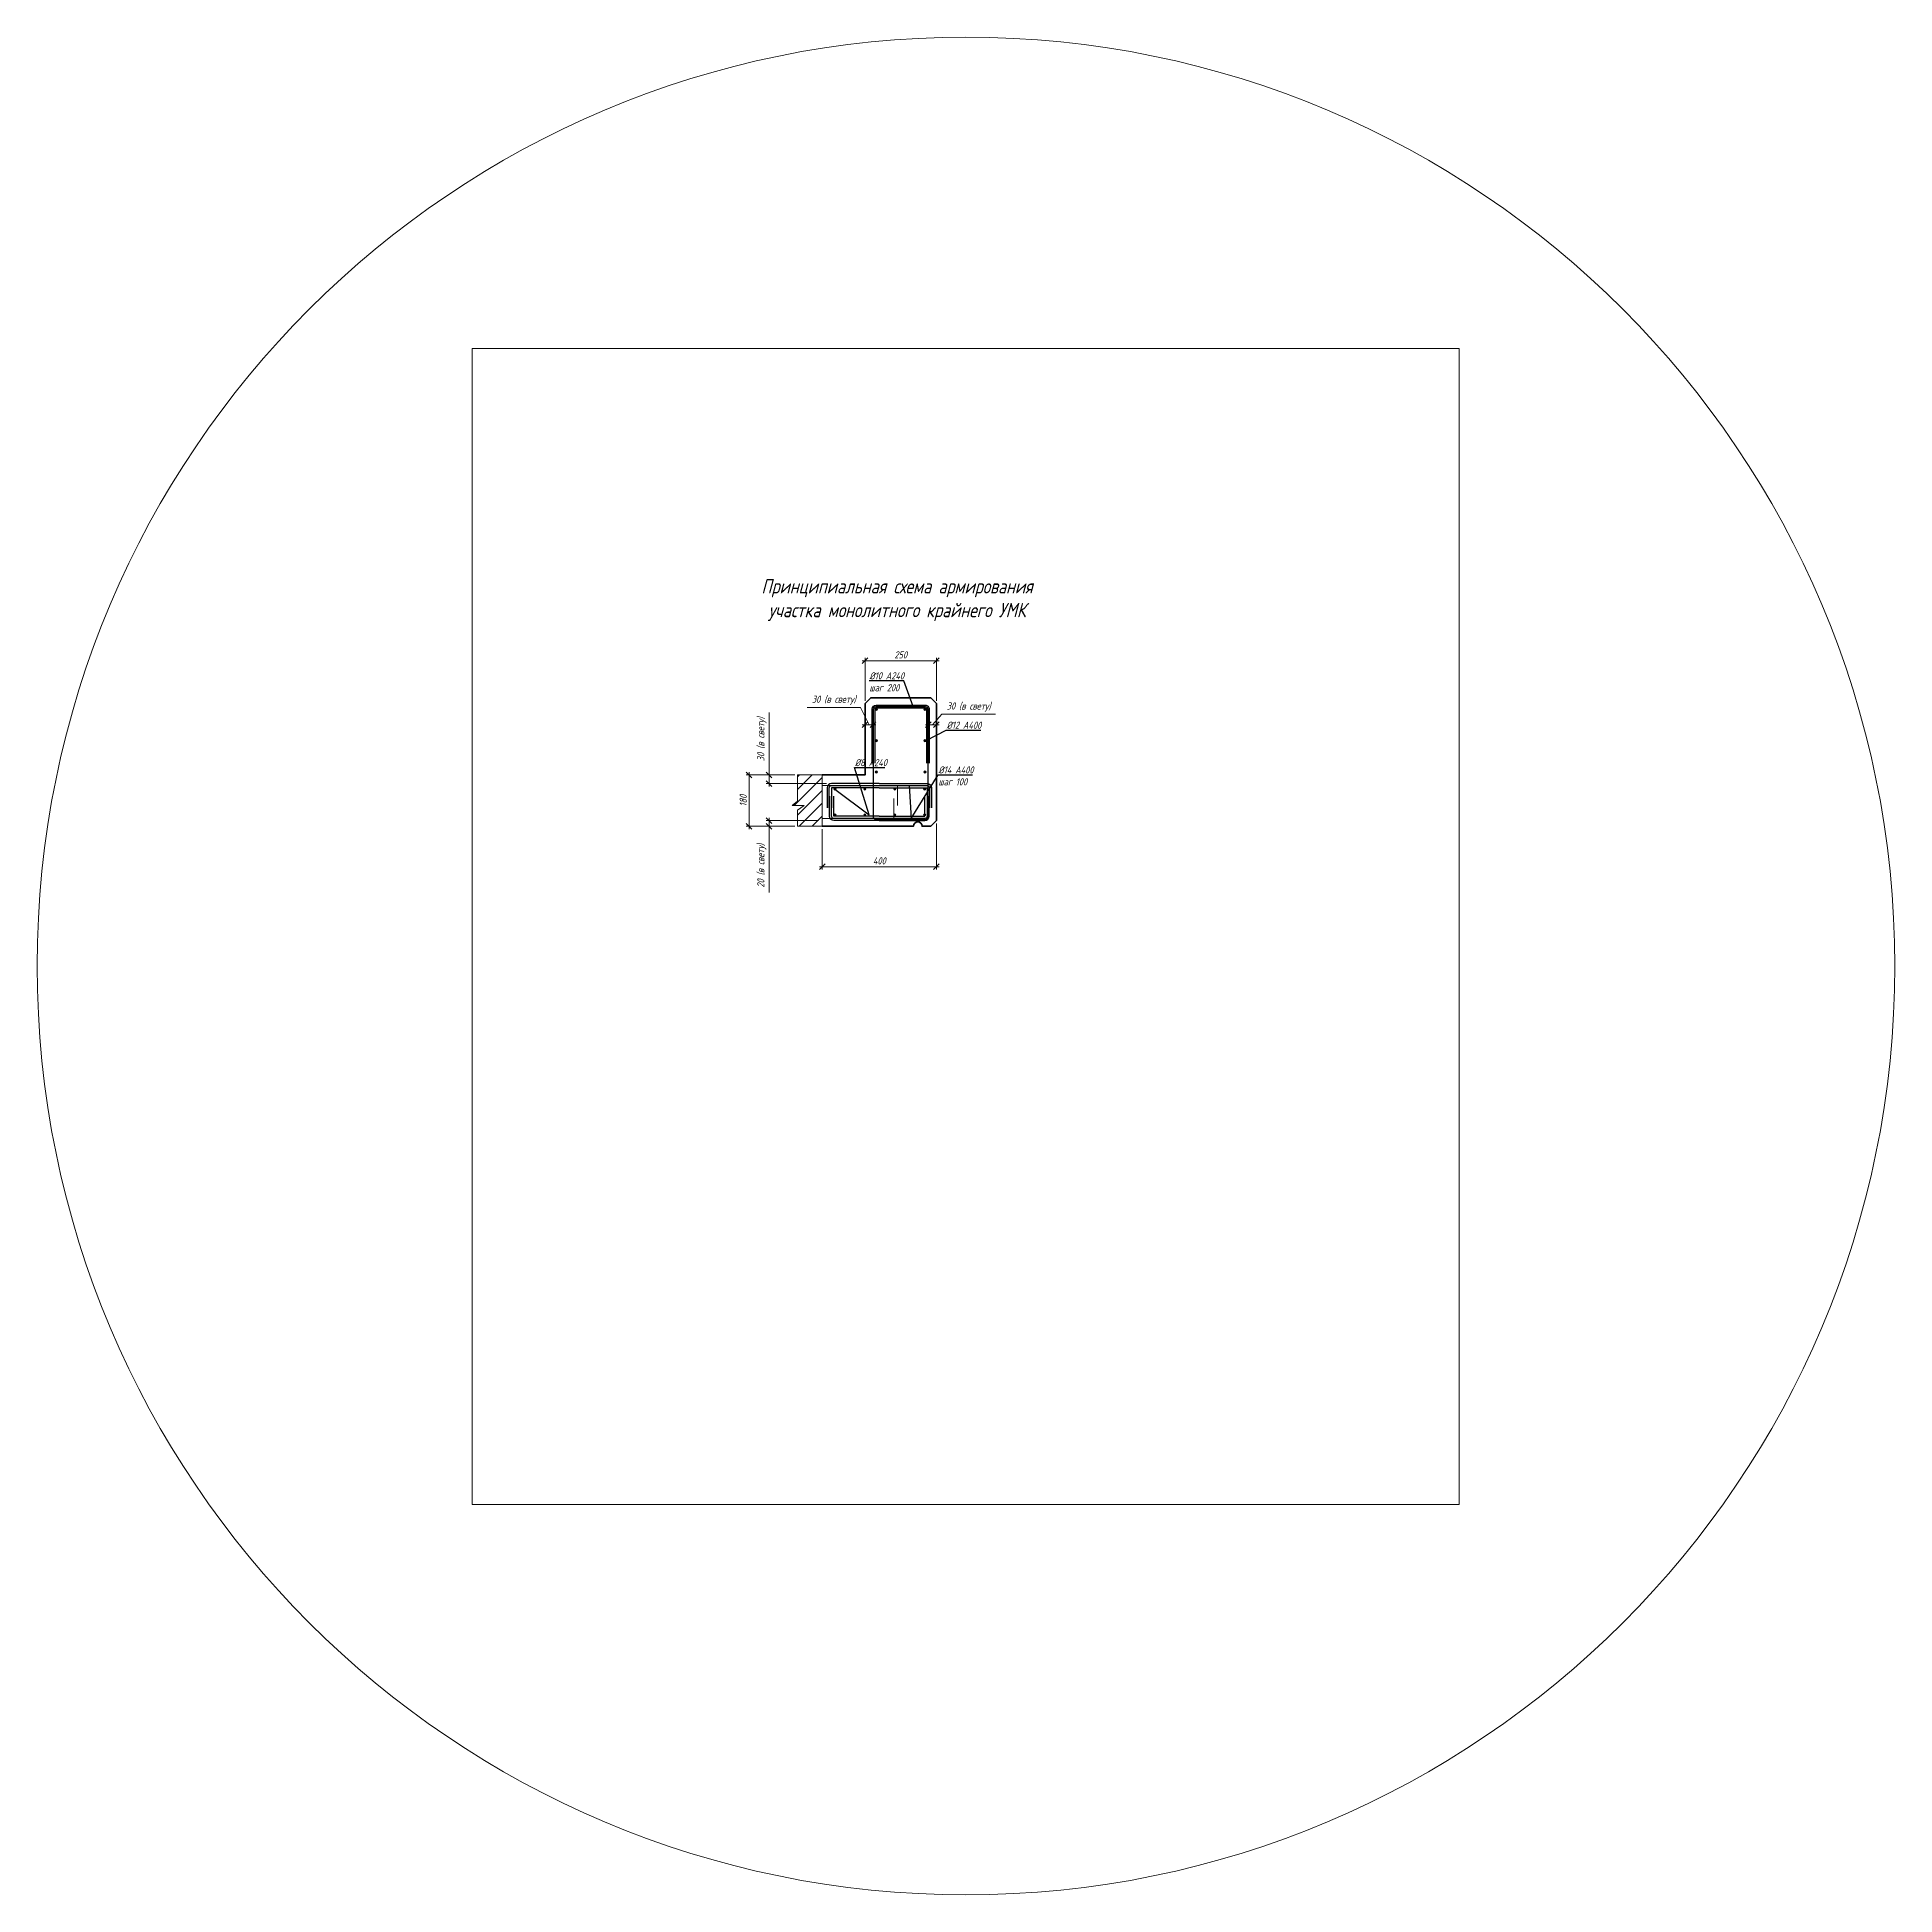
# Model space of a CAD drawing. Header units: millimetres. Extents: x 0 to 285450075, y -3000605 to 8125189010.
# Drawn here: x 6535594 to 6542103, y -186278 to -179770 of the extents above; entities that cross this region are included whole.
import ezdxf
from ezdxf import colors
from ezdxf.entities.mleader import LeaderData, LeaderLine
from ezdxf.math import Vec2, Vec3

# ---------------------------------------------------------------- set-up
doc = ezdxf.new("R2010")
doc.units = ezdxf.units.MM
for name, color, linetype, lineweight in [('1-Бетон', 106, 'Continuous', 35), ('ИС_TXT', 4, 'Continuous', 18), ('ИС_АРМ_d10_A400', 40, 'Continuous', 20), ('ИС_АРМ_d16_A400', 1, 'Continuous', 30), ('ИС_АРМ_d8_A240', 111, 'Continuous', 18), ('ИС_Мвн', 3, 'Continuous', 18), ('ИС_ПС_Тон', 3, 'Continuous', 18), ('ИС_Разм', 3, 'Continuous', 18), ('ИС_РЗМ', 3, 'Continuous', 18), ('ИС_Штриховка', 2, 'Continuous', 9), ('Тонкая', 3, 'Continuous', 15)]:
    doc.layers.add(name, color=color, linetype=linetype, lineweight=lineweight)
doc.layers.add('_Defpoints', color=8, linetype='Continuous', plot=False)
doc.styles.add('0', font='isocpeur.ttf', dxfattribs={"width": 0.8, "oblique": 15})
doc.styles.add('10', font='isocpeur.ttf', dxfattribs={"width": 0.8, "oblique": 15, "height": 25})
doc.dimstyles.new('10', dxfattribs={"dimscale": 10, "dimtxt": 2.5, "dimasz": 2, "dimexe": 1, "dimexo": 1, "dimgap": 0.8, "dimtad": 1, "dimdec": 0, "dimtxsty": '0', "dimblk": 'OBLIQUE', "dimcen": 2.5, "dimdle": 1, "dimclrd": 256, "dimclre": 256, "dimclrt": 256, "dimaunit": 1, "dimadec": 1, "dimazin": 0, "dimtfac": 1, "dimtdec": 0, "dimtmove": 1, "dimatfit": 3, "dimfxl": 1, "dimlwd": -1, "dimlwe": -1, "dimarcsym": 0})

# ---------------------------------------------------------------- blocks, each defined once
blk = doc.blocks.new('_OBLIQUE')
at = {"color": 0, "linetype": 'ByBlock', "lineweight": -2}
blk.add_line((0.5, 0.5), (-0.5, -0.5), dxfattribs=at)
blk = doc.blocks.new('*D819')
at = {"layer": 'Defpoints', "color": 0, "transparency": 16777216}
for p in [(6538258.4, -182354.3), (6538088.4, -182534.3), (6538258.7, -182534.3)]:
    blk.add_point(p, dxfattribs=at)
at = {"layer": 'ИС_РЗМ', "transparency": 16777216}
for p, q in [((6538248.4, -182354.3), (6538078.4, -182354.3)), ((6538088.4, -182344.3), (6538088.4, -182544.3)), ((6538248.7, -182534.3), (6538078.4, -182534.3))]:
    blk.add_line(p, q, dxfattribs=at)
at = {"layer": 'ИС_РЗМ', "transparency": 16777216, "xscale": 20, "yscale": 20, "zscale": 20}
for p, rotation in [((6538088.4, -182354.3), 90), ((6538088.4, -182534.3), 270)]:
    blk.add_blockref('_OBLIQUE', p, dxfattribs=dict(at, rotation=rotation))
at = {"layer": 'ИС_РЗМ', "transparency": 16777216, "insert": (6538067.9, -182444.3), "char_height": 25, "attachment_point": 5, "rotation": 90, "style": '0'}
blk.add_mtext('180', dxfattribs=at)
blk = doc.blocks.new('A$C4D9408DB')
at = {"layer": 'ИС_Штриховка'}
h = blk.add_hatch(dxfattribs=at)
h.set_pattern_fill('ANSI31', color=256, scale=10, angle=90, style=0)
h.set_pattern_definition([(135, (-124209.044, 128679.412), (-22.4506403, -22.4506403), [])])
h.paths.add_polyline_path([(53.1, -107.6), (123.2, -107.6), (86.5, -85.7), (86.5, 0), (0, 0), (0, -116.1), (67.5, -116.2)])
h.paths.add_polyline_path([(0, -116.1), (0, -180), (86.5, -180), (86.5, -127.5), (67.5, -116.2)])
at = {"layer": 'ИС_TXT'}
for points in [[(0, -37), (-264, -37), (-264, -107)], [(0, -153), (-251, -153.1), (-251, -83.1)]]:
    blk.add_lwpolyline(points, dxfattribs=at)
at = {"layer": 'ИС_Мвн'}
blk.add_lwpolyline([(0, -180), (0, 0), (86.5, 0), (86.5, -91.9), (105.8, -107.6), (63, -107.6), (86.5, -123.9), (86.5, -180), (0, -180)], dxfattribs=at)
blk = doc.blocks.new('*D820')
at = {"layer": 'Defpoints', "color": 0, "transparency": 16777216}
for p in [(6538158.4, -182534.1), (6538258.4, -182534.1), (6538341.8, -182514.1)]:
    blk.add_point(p, dxfattribs=at)
at = {"layer": 'ИС_РЗМ', "transparency": 16777216}
for p, q in [((6538331.8, -182514.1), (6538148.4, -182514.1)), ((6538248.4, -182534.1), (6538148.4, -182534.1)), ((6538158.4, -182504.1), (6538158.4, -182544.1)), ((6538158.4, -182766), (6538158.4, -182534.1))]:
    blk.add_line(p, q, dxfattribs=at)
at = {"layer": 'ИС_РЗМ', "transparency": 16777216, "xscale": 20, "yscale": 20, "zscale": 20}
for p, rotation in [((6538158.4, -182514.1), 90), ((6538158.4, -182534.1), 270)]:
    blk.add_blockref('_OBLIQUE', p, dxfattribs=dict(at, rotation=rotation))
at = {"layer": 'ИС_РЗМ', "transparency": 16777216, "insert": (6538132.9, -182672.2), "char_height": 25, "width": 203.714, "attachment_point": 5, "rotation": 90, "style": '0'}
blk.add_mtext('20 (в свету)', dxfattribs=at)
blk = doc.blocks.new('*D821')
at = {"layer": 'Defpoints', "color": 0, "transparency": 16777216}
for p in [(6538158.4, -182354.1), (6538258.4, -182354.1), (6538369.9, -182384.8)]:
    blk.add_point(p, dxfattribs=at)
at = {"layer": 'ИС_РЗМ', "transparency": 16777216}
for p, q in [((6538158.4, -182135.5), (6538158.4, -182354.1)), ((6538248.4, -182354.1), (6538148.4, -182354.1)), ((6538158.4, -182394.8), (6538158.4, -182344.1)), ((6538359.9, -182384.8), (6538148.4, -182384.8))]:
    blk.add_line(p, q, dxfattribs=at)
at = {"layer": 'ИС_РЗМ', "transparency": 16777216, "xscale": 20, "yscale": 20, "zscale": 20}
for p, rotation in [((6538158.4, -182354.1), 90), ((6538158.4, -182384.8), 270)]:
    blk.add_blockref('_OBLIQUE', p, dxfattribs=dict(at, rotation=rotation))
at = {"layer": 'ИС_РЗМ', "transparency": 16777216, "insert": (6538132.9, -182229.2), "char_height": 25, "attachment_point": 5, "rotation": 90, "style": '0'}
blk.add_mtext('30 (в свету)', dxfattribs=at)
blk = doc.blocks.new('*D927')
at = {"layer": 'Defpoints', "color": 0, "transparency": 16777216}
for p in [(6538344.9, -182534.1, 5778.2), (6538744.8, -182514.1, 5778.2), (6538744.8, -182675.9)]:
    blk.add_point(p, dxfattribs=at)
at = {"layer": 'ИС_Разм', "transparency": 16777216}
for p, q in [((6538344.9, -182544.1), (6538344.9, -182685.9)), ((6538744.8, -182524.1), (6538744.8, -182685.9)), ((6538334.9, -182675.9), (6538754.8, -182675.9))]:
    blk.add_line(p, q, dxfattribs=at)
at = {"layer": 'ИС_Разм', "transparency": 16777216, "xscale": 20, "yscale": 20, "zscale": 20, "rotation": 180}
blk.add_blockref('_OBLIQUE', (6538344.9, -182675.9), dxfattribs=at)
at = {"layer": 'ИС_Разм', "transparency": 16777216, "xscale": 20, "yscale": 20, "zscale": 20}
blk.add_blockref('_OBLIQUE', (6538744.8, -182675.9), dxfattribs=at)
at = {"layer": 'ИС_Разм', "transparency": 16777216, "insert": (6538544.8, -182655.4), "char_height": 25, "attachment_point": 5, "style": '0'}
blk.add_mtext('400', dxfattribs=at)
blk = doc.blocks.new('*U529')
h = blk.add_hatch(color=256)
edge = h.paths.add_edge_path()
edge.add_arc((0, 0), 4, 0, 180)
edge.add_arc((0, 0), 4, 180, 360)
blk.add_circle((0, 0), 4)
blk = doc.blocks.new('*U637')
blk.add_blockref('*U529', (0, 0))
blk = doc.blocks.new('*U636')
at = {"layer": 'ИС_АРМ_d10_A400', "color": 0, "linetype": 'ByBlock', "lineweight": -2, "transparency": 16777216}
for p in [(0, 0), (170, 0), (0, -110), (170, -110), (0, -220), (170, -220)]:
    blk.add_blockref('*U637', p, dxfattribs=at)
blk = doc.blocks.new('_None')
blk = doc.blocks.new('*D822')
at = {"layer": 'Defpoints', "color": 0, "transparency": 16777216}
for p in [(6538716.8, -182190.9), (6538744.8, -182178.7), (6538744.8, -182190.9)]:
    blk.add_point(p, dxfattribs=at)
at = {"layer": 'ИС_Мвн', "transparency": 16777216}
for p, q in [((6538730.8, -182178.7), (6538764.4, -182141.8)), ((6538764.4, -182141.8), (6538951.8, -182141.8)), ((6538706.8, -182178.7), (6538754.8, -182178.7)), ((6538716.8, -182180.9), (6538716.8, -182168.7)), ((6538744.8, -182180.9), (6538744.8, -182168.7))]:
    blk.add_line(p, q, dxfattribs=at)
at = {"layer": 'ИС_Мвн', "transparency": 16777216, "xscale": 20, "yscale": 20, "zscale": 20, "rotation": 180}
blk.add_blockref('_OBLIQUE', (6538716.8, -182178.7), dxfattribs=at)
at = {"layer": 'ИС_Мвн', "transparency": 16777216, "xscale": 20, "yscale": 20, "zscale": 20}
blk.add_blockref('_OBLIQUE', (6538744.8, -182178.7), dxfattribs=at)
at = {"layer": 'ИС_Мвн', "transparency": 16777216, "insert": (6538858.1, -182116.3), "char_height": 25, "attachment_point": 5, "style": '0'}
blk.add_mtext('30 (в свету)', dxfattribs=at)
blk = doc.blocks.new('*D823')
at = {"layer": 'Defpoints', "color": 0, "transparency": 16777216}
for p in [(6538494.8, -182178.7), (6538494.8, -182190.9), (6538522.8, -182190.9)]:
    blk.add_point(p, dxfattribs=at)
at = {"layer": 'Тонкая', "transparency": 16777216}
for p, q in [((6538479.3, -182118), (6538291.9, -182118)), ((6538508.8, -182178.7), (6538479.3, -182118)), ((6538532.8, -182178.7), (6538484.8, -182178.7)), ((6538494.8, -182180.9), (6538494.8, -182168.7)), ((6538522.8, -182180.9), (6538522.8, -182168.7))]:
    blk.add_line(p, q, dxfattribs=at)
at = {"layer": 'Тонкая', "transparency": 16777216, "xscale": 20, "yscale": 20, "zscale": 20, "rotation": 180}
blk.add_blockref('_OBLIQUE', (6538494.8, -182178.7), dxfattribs=at)
at = {"layer": 'Тонкая', "transparency": 16777216, "xscale": 20, "yscale": 20, "zscale": 20}
blk.add_blockref('_OBLIQUE', (6538522.8, -182178.7), dxfattribs=at)
at = {"layer": 'Тонкая', "transparency": 16777216, "insert": (6538385.6, -182092.5), "char_height": 25, "attachment_point": 5, "style": '0'}
blk.add_mtext('30 (в свету)', dxfattribs=at)
blk = doc.blocks.new('*D824')
at = {"layer": 'Defpoints', "color": 0, "transparency": 16777216}
for p in [(6538744.8, -181954.2), (6538494.8, -182104.3), (6538744.8, -182104.3)]:
    blk.add_point(p, dxfattribs=at)
at = {"layer": 'ИС_Разм', "transparency": 16777216}
for p, q in [((6538484.8, -181954.2), (6538754.8, -181954.2)), ((6538494.8, -182094.3), (6538494.8, -181944.2)), ((6538744.8, -182094.3), (6538744.8, -181944.2))]:
    blk.add_line(p, q, dxfattribs=at)
at = {"layer": 'ИС_Разм', "transparency": 16777216, "xscale": 20, "yscale": 20, "zscale": 20, "rotation": 180}
blk.add_blockref('_OBLIQUE', (6538494.8, -181954.2), dxfattribs=at)
at = {"layer": 'ИС_Разм', "transparency": 16777216, "xscale": 20, "yscale": 20, "zscale": 20}
blk.add_blockref('_OBLIQUE', (6538744.8, -181954.2), dxfattribs=at)
at = {"layer": 'ИС_Разм', "transparency": 16777216, "insert": (6538619.8, -181933.7), "char_height": 25, "attachment_point": 5, "style": '0'}
blk.add_mtext('250', dxfattribs=at)
blk = doc.blocks.new('*U633')
blk.add_blockref('*U529', (0, 0))
blk = doc.blocks.new('*U632')
at = {"layer": 'ИС_АРМ_d8_A240', "color": 0, "linetype": 'ByBlock', "lineweight": -2, "transparency": 16777216}
for p in [(-315, 90), (-210, 90), (-105, 90), (0, 90), (-315, 0), (-210, 0), (-105, 0), (0, 0)]:
    blk.add_blockref('*U633', p, dxfattribs=at)

msp = doc.modelspace()

# ---------------------------------------------------------------- linework, layer by layer
at = {"layer": '1-Бетон', "elevation": 5778.159}
msp.add_lwpolyline([(6538344.9233, -182534.1282), (6538664.5063, -182534.1282, -1), (6538694.5063, -182534.1282), (6538724.7753, -182534.1282), (6538744.7753, -182514.1282), (6538744.7753, -182104.1282), (6538724.7753, -182084.1282), (6538514.7753, -182084.1282), (6538494.7753, -182104.2553), (6538494.7753, -182354.1282), (6538344.9233, -182354.1282)], format="xyb", dxfattribs=at)
at = {"layer": '_Defpoints', "elevation": 5778.159}
for points in [[(6538519.7748, -182312.6372), (6538519.7749, -182123.8288, -0.414213323), (6538533.7749, -182109.8288), (6538705.7752, -182109.8288, -0.414213803), (6538719.7752, -182123.8288), (6538719.7751, -182312.6372)], [(6538529.7748, -182312.6372), (6538529.7749, -182123.8288, -0.414213323), (6538533.7749, -182119.8288), (6538705.7752, -182119.8288, -0.414213803), (6538709.7752, -182123.8288), (6538709.7751, -182312.6372)]]:
    msp.add_lwpolyline(points, format="xyb", dxfattribs=at)
at = {"layer": 'Defpoints', "elevation": 5778.159}
for points in [[(6538544.8493, -182384.1276), (6538377.1103, -182384.1276, 0.414213562), (6538362.1103, -182399.1276), (6538362.1103, -182469.1276)], [(6538544.8493, -182384.1276), (6538712.5883, -182384.1276, -0.414213562), (6538727.5883, -182399.1276), (6538727.5883, -182469.1276)], [(6538544.8493, -182514.1388), (6538385.1103, -182514.1388, -0.414213562), (6538370.1103, -182499.1388), (6538370.1103, -182429.1388)], [(6538544.8493, -182514.1388), (6538704.5883, -182514.1388, 0.414213562), (6538719.5883, -182499.1388), (6538719.5883, -182429.1388)]]:
    msp.add_lwpolyline(points, format="xyb", dxfattribs=at)
for points in [[(6538544.8493, -182399.1276), (6538377.1103, -182399.1276), (6538377.1103, -182469.1276)], [(6538544.8493, -182399.1276), (6538712.5883, -182399.1276), (6538712.5883, -182469.1276)], [(6538544.8493, -182499.1388), (6538385.1103, -182499.1388), (6538385.1103, -182429.1388)], [(6538544.8493, -182499.1388), (6538704.5883, -182499.1388), (6538704.5883, -182429.1388)]]:
    msp.add_lwpolyline(points, dxfattribs=at)
at = {"layer": 'ИС_АРМ_d16_A400', "lineweight": -3, "elevation": 5778.159}
for points in [[(6538524.7748, -182312.6372), (6538524.7749, -182123.8288, -0.414213323), (6538533.7749, -182114.8288), (6538705.7752, -182114.8288, -0.414213803), (6538714.7752, -182123.8288), (6538714.7751, -182312.6372), (6538714.7754, -182502.1567, -0.414217093), (6538705.7754, -182511.1568), (6538533.7751, -182511.1568, -0.414213801), (6538524.7751, -182502.1568), (6538524.7753, -182312.6372)], [(6538369.6103, -182469.1276), (6538369.6103, -182399.1276, -0.414213562), (6538377.1103, -182391.6276), (6538544.8493, -182391.6276), (6538712.5883, -182391.6276, -0.414213562), (6538720.0883, -182399.1276), (6538720.0883, -182469.1276)], [(6538712.0883, -182429.1388), (6538712.0883, -182499.1388, -0.414213562), (6538704.5883, -182506.6388), (6538544.8493, -182506.6388), (6538385.1103, -182506.6388, -0.414213562), (6538377.6103, -182499.1388), (6538377.6103, -182429.1388)]]:
    msp.add_lwpolyline(points, format="xyb", dxfattribs=at)
at = {"layer": 'ИС_Разм', "color": 1}
msp.add_lwpolyline([(6537118.9362, -180860.3703), (6540576.1563, -180860.3703), (6540576.1563, -184909.8478), (6537118.9362, -184909.8478)], close=True, dxfattribs=at)
at = {"layer": 'ИС_Разм'}
msp.add_circle((6538848.4931, -183023.7405), 3254.0473, dxfattribs=at)

# ---------------------------------------------------------------- block references
at = {"layer": 'ИС_АРМ_d10_A400', "lineweight": -3, "xscale": -1}
msp.add_blockref('*U636', (6538704.7752, -182124.1288, 5778.159), dxfattribs=at)
at = {"layer": 'ИС_АРМ_d8_A240', "lineweight": -3, "xscale": -1}
msp.add_blockref('*U632', (6538389.1103, -182494.1277, 5778.159), dxfattribs=at)
at = {"layer": 'ИС_ПС_Тон', "lineweight": -3, "xscale": -1}
msp.add_blockref('A$C4D9408DB', (6538344.9233, -182354.1279, 5778.159), dxfattribs=at)

# ---------------------------------------------------------------- texts
at = {"layer": 'ИС_Разм', "insert": (6537289.8082, -181668.4841), "char_height": 50, "width": 2634.08042, "attachment_point": 1, "style": '0'}
msp.add_mtext('\\pxqc;Принципиальная схема армирования\\Pучастка монолитного крайнего УМК', dxfattribs=at)

# ---------------------------------------------------------------- dimensions: what is measured, and where the dimension line sits
at = {"layer": 'ИС_Мвн'}
dim = msp.add_linear_dim(base=(6538744.7812, -182178.6715, 5778.159), p1=(6538716.7838, -182190.9315, 5778.159), p2=(6538744.7812, -182190.9315, 5778.159), text='30 (в свету)', dimstyle='10', dxfattribs=at)
dim.commit()
dim.dimension.update_dxf_attribs({"geometry": '*D822', "text_midpoint": (6538772.4115, -182141.7965, 5778.159), "dimtype": 160})
at = {"layer": 'ИС_Разм'}
for base, p1, p2, picture, middle in [((6538744.7753, -181954.217, 5778.159), (6538494.7753, -182104.2553, 5778.159), (6538744.7753, -182104.2553, 5778.159), '*D824', (6538619.7753, -181933.717, 5778.159)), ((6538744.7753, -182675.8669), (6538344.9233, -182534.1285, 5778.159), (6538744.7753, -182514.1282, 5778.159), '*D927', (6538544.8493, -182655.3669))]:
    dim = msp.add_linear_dim(base=base, p1=p1, p2=p2, dimstyle='10', dxfattribs=at)
    dim.commit()
    dim.dimension.update_dxf_attribs({"geometry": picture, "text_midpoint": middle})
at = {"layer": 'ИС_РЗМ'}
for base, p1, p2, angle, text, picture, middle in [((6538158.3939, -182354.1285, 5778.159), (6538369.9233, -182384.8368, 5778.159), (6538258.3939, -182354.1285, 5778.159), 270, '30 (в свету)', '*D821', (6538187.6061, -182229.2378, 5778.159)), ((6538158.3939, -182534.1285, 5778.159), (6538341.803, -182514.124, 5778.159), (6538258.3939, -182534.1285, 5778.159), 90, '20 (в свету)', '*D820', (6538171.2439, -182672.2494, 5778.159))]:
    dim = msp.add_linear_dim(base=base, p1=p1, p2=p2, angle=angle, text=text, dimstyle='10', override={"dimrnd": 5, "dimpost": '*'}, dxfattribs=at)
    dim.commit()
    dim.dimension.update_dxf_attribs({"geometry": picture, "text_midpoint": middle, "dimtype": 160})
dim = msp.add_linear_dim(base=(6538088.3939, -182534.2957, 5778.159), p1=(6538258.394, -182354.296, 5778.159), p2=(6538258.7437, -182534.2957, 5778.159), angle=90, dimstyle='10', dxfattribs=at)
dim.commit()
dim.dimension.update_dxf_attribs({"geometry": '*D819', "text_midpoint": (6538088.3939, -182444.2959, 5778.159), "dimtype": 160})
at = {"layer": 'Тонкая'}
dim = msp.add_linear_dim(base=(6538494.7812, -182178.6715, 5778.159), p1=(6538522.7786, -182190.9315, 5778.159), p2=(6538494.7812, -182190.9315, 5778.159), angle=180, text='30 (в свету)', dimstyle='10', dxfattribs=at)
dim.commit()
dim.dimension.update_dxf_attribs({"geometry": '*D823', "text_midpoint": (6538471.3087, -182118.0465, 5778.159), "dimtype": 160})

# ---------------------------------------------------------------- leaders
at = {"layer": 'ИС_Мвн'}
ml = msp.add_multileader_mtext('Standard', dxfattribs=at)
ml.set_content('%%C10 A240\\Pшаг 200', color=4, style='10')
ml.set_leader_properties(color=3)
ml.set_arrow_properties(name='NONE')
ml.build(insert=Vec2(0, 0))
ml.multileader.update_dxf_attribs({"text_left_attachment_type": 6, "text_right_attachment_type": 6, "dogleg_length": 0.36, "arrow_head_size": 0.18})
ctx = ml.context
ctx.base_point, ctx.char_height, ctx.arrow_head_size, ctx.landing_gap_size, ctx.plane_origin = Vec3(6538509.1065, -182024.8316, 5778.159), 25, 0.18, 1, Vec3(6538589.0625, -182288.086, 5778.159)
ctx.left_attachment, ctx.right_attachment = 6, 6
notes = []
notes.append((ctx, [(0, (1, 1, 0), (6538630.1653, -182024.8316, 5778.159), (-1, 0), 0.36, [(0, [(6538663.7964, -182114.8288, 5778.159)], 0, [])])]))
ctx.mtext.insert, ctx.mtext.width, ctx.mtext.flow_direction = Vec3(6538510.1065, -181994.8316, 5778.159), 314.09321, 5
ml = msp.add_multileader_mtext('Standard', dxfattribs=at)
ml.set_content('%%C12 A400', color=4, style='10')
ml.set_leader_properties(color=3)
ml.set_arrow_properties(name='NONE')
ml.build(insert=Vec2(0, 0))
ml.multileader.update_dxf_attribs({"text_left_attachment_type": 6, "text_right_attachment_type": 6, "dogleg_length": 0.36, "arrow_head_size": 0.18})
ctx = ml.context
ctx.base_point, ctx.char_height, ctx.arrow_head_size, ctx.landing_gap_size, ctx.plane_origin = Vec3(6538779.6096, -182197.7533, 5778.159), 25, 0.18, 1, Vec3(6537530.5698, -182622.2411, 5778.159)
ctx.left_attachment, ctx.right_attachment = 6, 6
notes.append((ctx, [(1, (1, 1, 0), (6538779.2496, -182197.7533, 5778.159), (1, 0), 0.36, [(0, [(6538708.7026, -182233.3701, 5778.159)], 0, [])])]))
ctx.mtext.insert, ctx.mtext.flow_direction = Vec3(6538780.6096, -182167.7533, 5778.159), 5
ml = msp.add_multileader_mtext('Standard', dxfattribs=at)
ml.set_content('%%C8 A240', color=4, style='10')
ml.set_leader_properties(color=3)
ml.set_arrow_properties(name='NONE')
ml.build(insert=Vec2(0, 0))
ml.multileader.update_dxf_attribs({"text_left_attachment_type": 6, "text_right_attachment_type": 6, "dogleg_length": 0.36, "arrow_head_size": 0.18})
ctx = ml.context
ctx.base_point, ctx.char_height, ctx.arrow_head_size, ctx.landing_gap_size, ctx.plane_origin = Vec3(6538458.263, -182328.8235, 5778.159), 25, 0.18, 1, Vec3(6538470.3987, -182724.9623, 5778.159)
ctx.left_attachment, ctx.right_attachment = 6, 6
notes.append((ctx, [(1, (1, 1, 0), (6538457.903, -182328.8235, 5778.159), (1, 0), 0.36, [(0, [(6538389.1103, -182404.1277, 5778.159), (6538509.1103, -182494.1277, 5778.159)], 0, [])])]))
ctx.mtext.insert, ctx.mtext.flow_direction = Vec3(6538459.263, -182298.8235, 5778.159), 5
ml = msp.add_multileader_mtext('Standard', dxfattribs=at)
ml.set_content('%%C14 A400\\Pшаг 100', color=4, style='10')
ml.set_leader_properties(color=3)
ml.set_arrow_properties(name='NONE')
ml.build(insert=Vec2(0, 0))
ml.multileader.update_dxf_attribs({"text_left_attachment_type": 6, "text_right_attachment_type": 6, "dogleg_length": 0.36, "arrow_head_size": 0.18})
ctx = ml.context
ctx.base_point, ctx.char_height, ctx.arrow_head_size, ctx.landing_gap_size, ctx.plane_origin = Vec3(6538750.7993, -182354.4014, 5778.159), 25, 0.18, 1, Vec3(6538569.2932, -182420.7616, 5778.159)
ctx.left_attachment, ctx.right_attachment = 6, 6
notes.append((ctx, [(1, (1, 1, 0), (6538750.4393, -182354.4014, 5778.159), (1, 0), 0.36, [(1, [(6538649.3139, -182391.629, 5778.159), (6538656.9272, -182506.6388, 5778.159)], 0, [])])]))
ctx.mtext.insert, ctx.mtext.width, ctx.mtext.flow_direction = Vec3(6538751.7993, -182324.4014, 5778.159), 248.604124, 5
for ctx, leaders in notes:
    for number, flags, end, landing, length, lines in leaders:
        leader = LeaderData()
        leader.index, (leader.has_last_leader_line, leader.has_dogleg_vector, leader.attachment_direction) = number, flags
        leader.last_leader_point, leader.dogleg_vector, leader.dogleg_length = Vec3(end), Vec3(landing), length
        for number, points, colour, breaks in lines:
            line = LeaderLine()
            line.index, line.vertices, line.color, line.breaks = number, Vec3.list(points), colors.encode_raw_color(colour), breaks
            leader.lines.append(line)
        ctx.leaders.append(leader)

doc.saveas('drawing.dxf')
